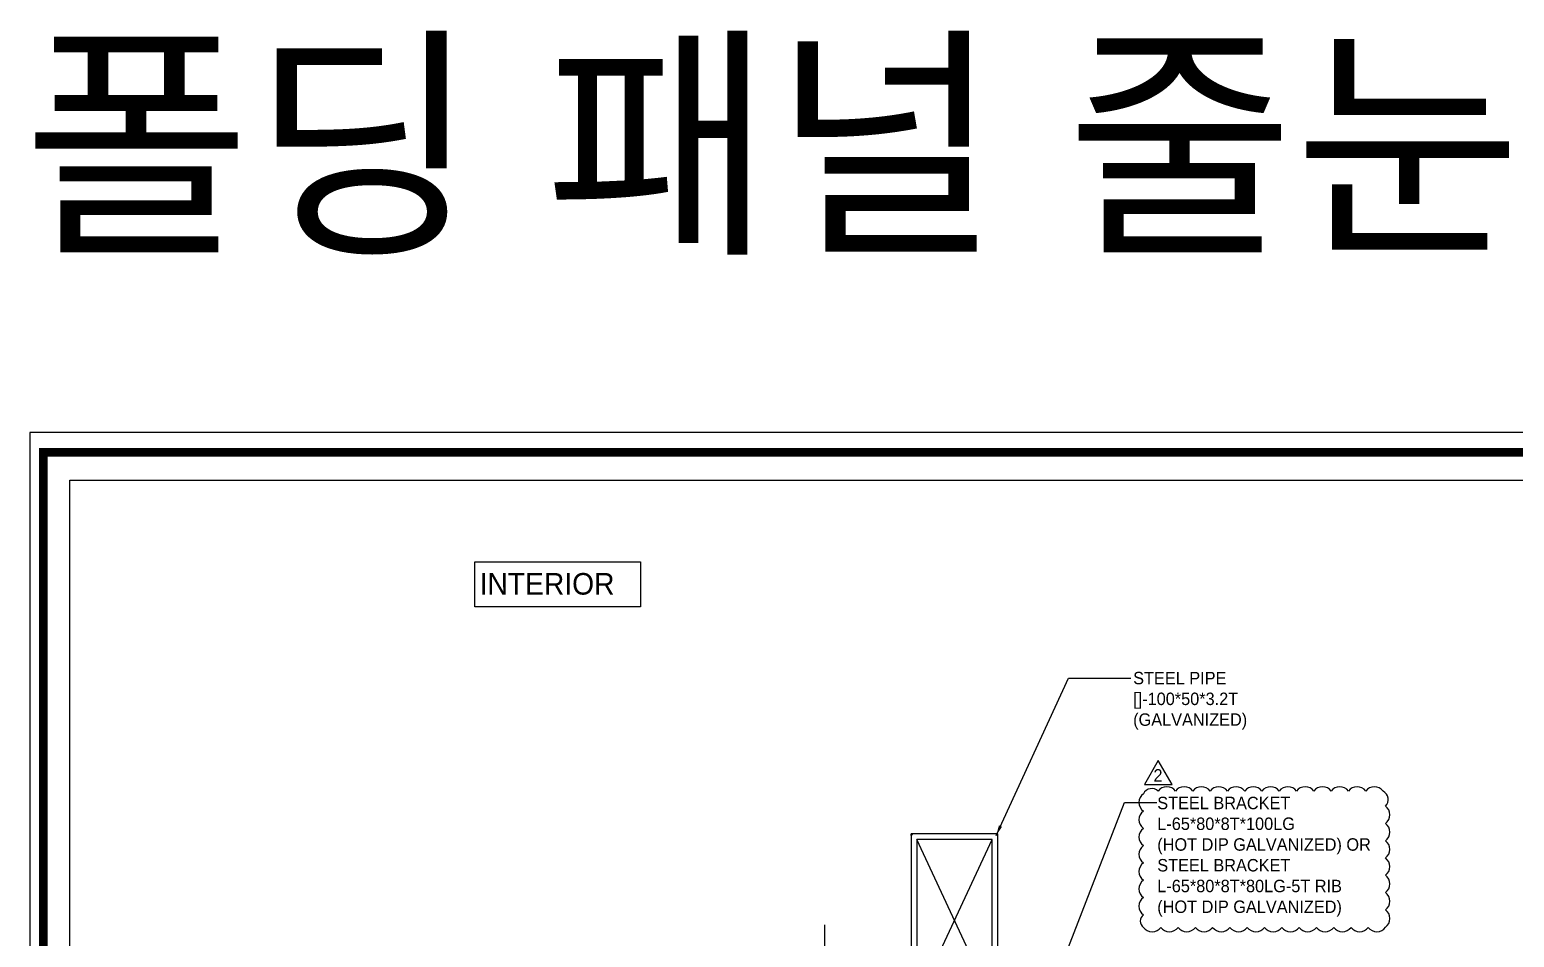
# Model space of a CAD drawing. Header units: millimetres. Extents: x 7297 to 60227, y -7497 to 19324.
# Drawn here: x 32556 to 33414, y 8131 to 8656 of the extents above; entities that cross this region are included whole.
import ezdxf
from ezdxf.enums import TextEntityAlignment as Align

# ---------------------------------------------------------------- set-up
doc = ezdxf.new("R2010")
doc.units = ezdxf.units.MM
for name, color, linetype in [('NS_COL_RED', 1, 'Continuous'), ('NS_DIM', 1, 'Continuous'), ('NS_FORM', 7, 'Continuous'), ('NS_PIPE_FRAME', 2, 'Continuous'), ('NS_TEXT', 2, 'Continuous'), ('NS_TEXT_TITLE', 141, 'Continuous')]:
    doc.layers.add(name, color=color, linetype=linetype)
doc.styles.add('A1-TEXT', font='')
doc.styles.add('CGS', font='')
doc.styles.add('Expo M', font='Expo M.ttf')
doc.styles.add('돋움', font='')
doc.styles.get('A1-TEXT').set_extended_font_data('Gulim')
doc.styles.get('CGS').set_extended_font_data('Gulim')
doc.styles.get('돋움').set_extended_font_data('Dotum')
doc.dimstyles.new('N-SPACE', dxfattribs={"dimscale": 4, "dimtxt": 1.8, "dimasz": 1.5, "dimexe": 1, "dimexo": 1, "dimgap": 1, "dimtad": 1, "dimtoh": 1, "dimdec": 1, "dimzin": 1, "dimdsep": 46, "dimtxsty": 'Expo M', "dimcen": 2, "dimclrd": 1, "dimclre": 1, "dimclrt": 2, "dimadec": 1, "dimazin": 0, "dimtfac": 1, "dimtdec": 1, "dimtix": 1, "dimtmove": 1, "dimatfit": 3, "dimfxl": 1, "dimtolj": 1, "dimtzin": 1, "dimarcsym": 0})

# ---------------------------------------------------------------- blocks, each defined once
blk = doc.blocks.new('AL-TEMPLATE')
at = {"color": 7, "ltscale": 2}
blk.add_lwpolyline([(1972.34, 1515.25), (1972.34, 921.25), (2812.34, 921.25), (2812.34, 1515.25)], close=True, dxfattribs=at)
at = {"color": 8, "const_width": 2.5}
blk.add_lwpolyline([(1976.34, 1509.45), (2808.34, 1509.45), (2808.34, 927.05), (1976.34, 927.05)], close=True, dxfattribs=at)
at = {"color": 9}
blk.add_lwpolyline([(1984.07, 1501.32), (2709.08, 1501.32), (2709.08, 935.18), (1984.07, 935.18)], close=True, dxfattribs=at)
blk = doc.blocks.new('*U101')
for p, q in [((1, 100), (0, 100)), ((0, 99), (0, 100)), ((0, 99), (0, 1)), ((49, 100), (1, 100)), ((3.2, 3.2), (46.8, 96.8)), ((46.8, 3.2), (3.2, 96.8)), ((49, 100), (50, 100)), ((50, 99), (50, 100)), ((50, 1), (50, 99)), ((0, 1), (0, 0)), ((1, 0), (0, 0)), ((50, 1), (50, 0)), ((1, 0), (49, 0)), ((49, 0), (50, 0))]:
    blk.add_line(p, q)
blk.add_lwpolyline([(3.2, 96.8), (3.2, 3.2), (46.8, 3.2), (46.8, 96.8)], close=True)
for centre, start, end in [((1, 99), 90, 180), ((49, 99), 0, 90), ((1, 1), 180, 270), ((49, 1), 270, 0)]:
    blk.add_arc(centre, 1, start, end)

msp = doc.modelspace()

# ---------------------------------------------------------------- linework, layer by layer
at = {"layer": 'NS_COL_RED', "ltscale": 30}
msp.add_line((33015.64, 7794.32), (33015.64, 8138), dxfattribs=at)
at = {"layer": 'NS_TEXT'}
for points in [[(32813.21, 8347.98), (32908.95, 8347.98), (32908.95, 8321.98), (32813.21, 8321.98)], [(33200.46, 8219.18), (33216.46, 8219.18), (33208.46, 8233.03)]]:
    msp.add_lwpolyline(points, close=True, dxfattribs=at)
msp.add_lwpolyline([(33199.92, 8136.6, 0.520567), (33209.92, 8136.6, 0.520567), (33219.92, 8136.6, 0.520567), (33229.92, 8136.6, 0.520567), (33239.92, 8136.6, 0.520567), (33249.92, 8136.6, 0.520567), (33259.92, 8136.6, 0.520567), (33269.92, 8136.6, 0.520567), (33279.92, 8136.6, 0.520567), (33289.92, 8136.6, 0.520567), (33299.92, 8136.6, 0.520567), (33309.92, 8136.6, 0.520567), (33319.92, 8136.6, 0.520567), (33329.92, 8136.6, 0.520567), (33339.81, 8136.71, 0.520567), (33339.81, 8146.71, 0.520567), (33339.81, 8156.71, 0.520567), (33339.81, 8166.71, 0.520567), (33339.81, 8176.71, 0.520567), (33339.81, 8186.71, 0.520567), (33339.81, 8196.71, 0.520567), (33339.81, 8206.71, 0.520567), (33338.43, 8215.33, 0.520567), (33328.43, 8215.33, 0.520567), (33318.43, 8215.33, 0.520567), (33308.43, 8215.33, 0.520567), (33298.43, 8215.33, 0.520567), (33288.43, 8215.33, 0.520567), (33278.43, 8215.33, 0.520567), (33268.43, 8215.33, 0.520567), (33258.43, 8215.33, 0.520567), (33248.43, 8215.33, 0.520567), (33238.43, 8215.33, 0.520567), (33228.43, 8215.33, 0.520567), (33218.43, 8215.33, 0.520567), (33208.43, 8215.33, 0.520567), (33199.92, 8213.85, 0.520567), (33199.92, 8203.85, 0.520567), (33199.92, 8193.85, 0.520567), (33199.92, 8183.85, 0.520567), (33199.92, 8173.85, 0.520567), (33199.92, 8163.85, 0.520567), (33199.92, 8153.85, 0.520567), (33199.92, 8143.85, 0.520567)], format="xyb", close=True, dxfattribs=at)

# ---------------------------------------------------------------- block references
at = {"layer": 'NS_FORM', "xscale": 1.98, "yscale": 1.98, "zscale": 1.98}
msp.add_blockref('AL-TEMPLATE', (28650.58, 5422.69), dxfattribs=at)
at = {"layer": 'NS_PIPE_FRAME'}
msp.add_blockref('*U101', (33065.64, 8090.67), dxfattribs=at)

# ---------------------------------------------------------------- texts
at = {"layer": 'NS_TEXT', "char_height": 7.2, "attachment_point": 1, "style": 'A1-TEXT'}
for s, insert, width in [('STEEL PIPE\\P[]-100*50*3.2T\\P(GALVANIZED)', (33193.94, 8284.37), 123.7364), ('STEEL BRACKET\\PL-65*80*8T*100LG\\P(HOT DIP GALVANIZED) OR\\PSTEEL BRACKET\\PL-65*80*8T*80LG-5T RIB \\P(HOT DIP GALVANIZED)', (33207.89, 8212.13), 148.0581)]:
    msp.add_mtext(s, dxfattribs=dict(at, insert=insert, width=width))
at = {"layer": 'NS_TEXT_TITLE', "style": '돋움'}
msp.add_text('폴딩 패널 줄눈 최소화 참조', height=105, dxfattribs=at).set_placement((32551.82, 8589.3), align=Align.MIDDLE_LEFT)
at = {"layer": 'NS_TEXT_TITLE', "style": 'CGS'}
msp.add_text('INTERIOR', height=12.48, dxfattribs=at).set_placement((32815.99, 8329.06))
at = {"layer": 'NS_TEXT_TITLE', "style": 'A1-TEXT'}
msp.add_text('2', height=7.2, dxfattribs=at).set_placement((33208.31, 8220.9), align=Align.CENTER)

# ---------------------------------------------------------------- leaders
at = {"layer": 'NS_DIM'}
for points in [[(33114.71, 8189.73), (33156.57, 8280.74), (33192.66, 8280.74)], [(33152.9, 8115.67), (33188.86, 8208.86), (33207.66, 8208.86)]]:
    msp.add_leader(points, dimstyle='N-SPACE', dxfattribs=at)

doc.saveas('drawing.dxf')
